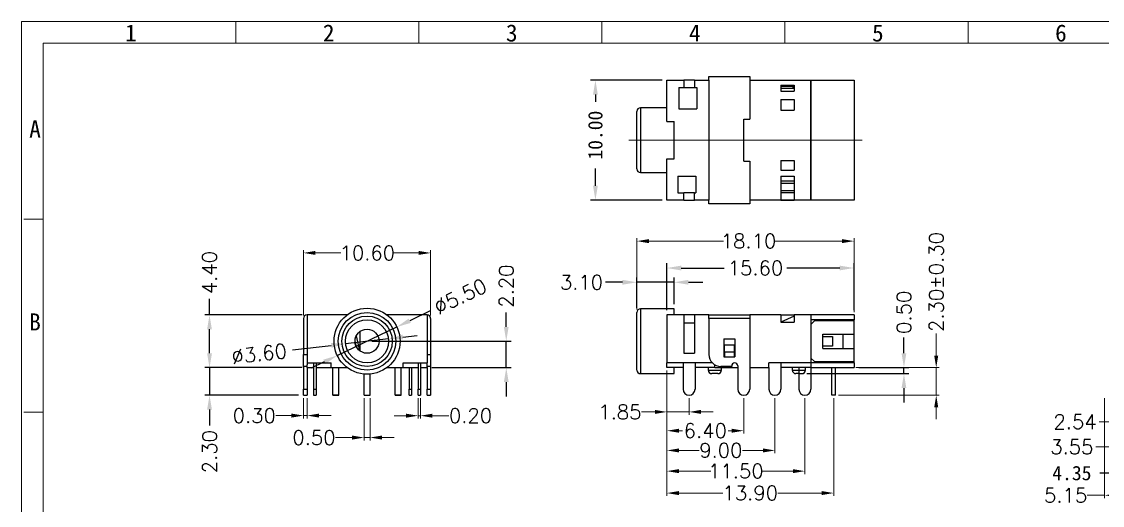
# Model space of a CAD drawing. Extents: x -6864 to 5467, y -424 to 2869.
# Drawn here: x 851.2 to 941.3, y -32.3 to 8.1 of the extents above; entities that cross this region are included whole.
import ezdxf

# ---------------------------------------------------------------- set-up
doc = ezdxf.new("R2010")
doc.units = 0
doc.header["$MEASUREMENT"] = 0
doc.linetypes.add('CENTERX2', pattern=[101.6, 63.5, -12.7, 12.7, -12.7])
doc.layers.get('0').update_dxf_attribs({"linetype": 'CONTINUOUS'})
doc.layers.get('DEFPOINTS').update_dxf_attribs({"linetype": 'CONTINUOUS'})
for name, color, linetype, lineweight in [('CEN', 1, 'CENTERX2', 15), ('DIM', 7, 'CONTINUOUS', 13), ('fromat', 7, 'CONTINUOUS', 13)]:
    doc.layers.add(name, color=color, linetype=linetype, lineweight=lineweight)
doc.layers.add('UPPER', color=7, linetype='CONTINUOUS')
doc.styles.add('123456', font='txt.shx')
doc.styles.add('ROMAND', font='')
doc.styles.add('ROMANS', font='')
doc.styles.get("Standard").update_dxf_attribs({"font": 'txt.shx', "height": 1.3})
doc.styles.get('ROMAND').set_extended_font_data('DFKai-SB')
doc.styles.get('ROMANS').set_extended_font_data('DFKai-SB')
doc.dimstyles.get("Standard").update_dxf_attribs({"dimtxt": 0.18, "dimasz": 0.18, "dimexe": 0.18, "dimexo": 0.0625, "dimgap": 0.09, "dimtad": 0, "dimtih": 1, "dimtoh": 1, "dimdec": 4, "dimzin": 0, "dimdsep": 46, "dimtxsty": 'Standard', "dimcen": 0.09, "dimadec": 0, "dimazin": 0, "dimtfac": 1, "dimtdec": 4, "dimtofl": 0, "dimtmove": 0, "dimatfit": 3, "dimfxl": 0, "dimtolj": 1, "dimtzin": 0, "dimarcsym": 0})

# ---------------------------------------------------------------- blocks, each defined once
blk = doc.blocks.new('*D151')
at = {"layer": 'DEFPOINTS', "color": 0}
for p in [(944.075, -23.092), (946.615, -23.092), (944.075, -25.31)]:
    blk.add_point(p, dxfattribs=at)
at = {"layer": 'DIM', "lineweight": 15}
for p, q in [((944.075, -23.332), (944.075, -25.55)), ((946.615, -23.332), (946.615, -25.55))]:
    blk.add_line(p, q, dxfattribs=at)
at = {"layer": 'DIM', "lineweight": 13}
for p, q in [((944.075, -25.31), (940.997, -25.31)), ((945.615, -25.31), (945.075, -25.31))]:
    blk.add_line(p, q, dxfattribs=at)
at = {"layer": 'DIM'}
for points in [[(945.075, -25.143), (945.075, -25.476), (944.075, -25.31)], [(945.615, -25.143), (945.615, -25.476), (946.615, -25.31)]]:
    blk.add_solid(points, dxfattribs=at)
at = {"layer": 'DIM', "insert": (938.997, -25.31), "char_height": 1.2, "attachment_point": 5, "style": '123456'}
blk.add_mtext('\\A1;2.54', dxfattribs=at)
blk = doc.blocks.new('*D152')
at = {"layer": 'DEFPOINTS', "color": 0}
for p in [(943.065, -23.092), (946.615, -23.092), (943.065, -27.396)]:
    blk.add_point(p, dxfattribs=at)
at = {"layer": 'DIM', "lineweight": 15}
for p, q in [((943.065, -23.332), (943.065, -27.636)), ((946.615, -23.332), (946.615, -27.636))]:
    blk.add_line(p, q, dxfattribs=at)
at = {"layer": 'DIM', "lineweight": 13}
for p, q in [((943.065, -27.396), (940.734, -27.396)), ((945.615, -27.396), (944.065, -27.396))]:
    blk.add_line(p, q, dxfattribs=at)
at = {"layer": 'DIM'}
for points in [[(944.065, -27.23), (944.065, -27.563), (943.065, -27.396)], [(945.615, -27.23), (945.615, -27.563), (946.615, -27.396)]]:
    blk.add_solid(points, dxfattribs=at)
at = {"layer": 'DIM', "insert": (938.734, -27.396), "char_height": 1.2, "attachment_point": 5, "style": '123456'}
blk.add_mtext('\\A1;3.55', dxfattribs=at)
blk = doc.blocks.new('*D153')
at = {"layer": 'DEFPOINTS', "color": 0}
for p in [(941.465, -23.092), (946.615, -23.092), (941.465, -31.435)]:
    blk.add_point(p, dxfattribs=at)
at = {"layer": 'DIM', "lineweight": 15}
for p, q in [((941.465, -23.332), (941.465, -31.675)), ((946.615, -23.332), (946.615, -31.675))]:
    blk.add_line(p, q, dxfattribs=at)
at = {"layer": 'DIM', "lineweight": 13}
for p, q in [((941.465, -31.435), (940.014, -31.435)), ((945.615, -31.435), (942.465, -31.435))]:
    blk.add_line(p, q, dxfattribs=at)
at = {"layer": 'DIM'}
for points in [[(942.465, -31.268), (942.465, -31.602), (941.465, -31.435)], [(945.615, -31.268), (945.615, -31.602), (946.615, -31.435)]]:
    blk.add_solid(points, dxfattribs=at)
at = {"layer": 'DIM', "insert": (938.214, -31.435), "char_height": 1.2, "attachment_point": 5, "style": '123456'}
blk.add_mtext('\\A1;5.15', dxfattribs=at)
blk = doc.blocks.new('*D156')
at = {"layer": 'DEFPOINTS', "color": 0}
for p in [(904.987, -20.792), (906.837, -23.092), (904.987, -24.483)]:
    blk.add_point(p, dxfattribs=at)
at = {"layer": 'DIM', "lineweight": 15}
for p, q in [((904.987, -21.032), (904.987, -24.723)), ((906.837, -23.332), (906.837, -24.723))]:
    blk.add_line(p, q, dxfattribs=at)
at = {"layer": 'DIM', "lineweight": 13}
for p, q in [((903.987, -24.483), (902.872, -24.483)), ((906.837, -24.483), (904.987, -24.483)), ((907.837, -24.483), (908.837, -24.483))]:
    blk.add_line(p, q, dxfattribs=at)
at = {"layer": 'DIM'}
for points in [[(903.987, -24.316), (903.987, -24.649), (904.987, -24.483)], [(907.837, -24.316), (907.837, -24.649), (906.837, -24.483)]]:
    blk.add_solid(points, dxfattribs=at)
at = {"layer": 'DIM', "insert": (901.072, -24.483), "char_height": 1.2, "attachment_point": 5, "style": '123456'}
blk.add_mtext('\\A1;1.85', dxfattribs=at)
blk = doc.blocks.new('*D157')
at = {"layer": 'DEFPOINTS', "color": 0}
for p in [(904.987, -20.792), (911.387, -23.092), (904.987, -26.052)]:
    blk.add_point(p, dxfattribs=at)
at = {"layer": 'DIM', "lineweight": 15}
for p, q in [((904.987, -21.032), (904.987, -26.292)), ((911.387, -23.332), (911.387, -26.292))]:
    blk.add_line(p, q, dxfattribs=at)
at = {"layer": 'DIM', "lineweight": 13}
for p, q in [((905.987, -26.052), (906.287, -26.052)), ((910.387, -26.052), (910.087, -26.052))]:
    blk.add_line(p, q, dxfattribs=at)
at = {"layer": 'DIM'}
for points in [[(905.987, -25.885), (905.987, -26.218), (904.987, -26.052)], [(910.387, -25.885), (910.387, -26.218), (911.387, -26.052)]]:
    blk.add_solid(points, dxfattribs=at)
at = {"layer": 'DIM', "insert": (908.187, -26.052), "char_height": 1.2, "attachment_point": 5, "style": '123456'}
blk.add_mtext('\\A1;6.40', dxfattribs=at)
blk = doc.blocks.new('*D158')
at = {"layer": 'DEFPOINTS', "color": 0}
for p in [(904.987, -20.792), (913.987, -23.092), (904.987, -27.697)]:
    blk.add_point(p, dxfattribs=at)
at = {"layer": 'DIM', "lineweight": 15}
for p, q in [((904.987, -21.032), (904.987, -27.937)), ((913.987, -23.332), (913.987, -27.937))]:
    blk.add_line(p, q, dxfattribs=at)
at = {"layer": 'DIM', "lineweight": 13}
for p, q in [((905.987, -27.697), (907.687, -27.697)), ((912.987, -27.697), (911.287, -27.697))]:
    blk.add_line(p, q, dxfattribs=at)
at = {"layer": 'DIM'}
for points in [[(905.987, -27.53), (905.987, -27.864), (904.987, -27.697)], [(912.987, -27.53), (912.987, -27.864), (913.987, -27.697)]]:
    blk.add_solid(points, dxfattribs=at)
at = {"layer": 'DIM', "insert": (909.487, -27.697), "char_height": 1.2, "attachment_point": 5, "style": '123456'}
blk.add_mtext('\\A1;9.00', dxfattribs=at)
blk = doc.blocks.new('*D159')
at = {"layer": 'DEFPOINTS', "color": 0}
for p in [(904.987, -20.792), (916.487, -23.092), (904.987, -29.422)]:
    blk.add_point(p, dxfattribs=at)
at = {"layer": 'DIM', "lineweight": 15}
for p, q in [((904.987, -21.032), (904.987, -29.662)), ((916.487, -23.332), (916.487, -29.662))]:
    blk.add_line(p, q, dxfattribs=at)
at = {"layer": 'DIM', "lineweight": 13}
for p, q in [((905.987, -29.422), (908.637, -29.422)), ((915.487, -29.422), (912.837, -29.422))]:
    blk.add_line(p, q, dxfattribs=at)
at = {"layer": 'DIM'}
for points in [[(905.987, -29.255), (905.987, -29.589), (904.987, -29.422)], [(915.487, -29.255), (915.487, -29.589), (916.487, -29.422)]]:
    blk.add_solid(points, dxfattribs=at)
at = {"layer": 'DIM', "insert": (910.737, -29.422), "char_height": 1.2, "attachment_point": 5, "style": '123456'}
blk.add_mtext('\\A1;11.50', dxfattribs=at)
blk = doc.blocks.new('*D160')
at = {"layer": 'DEFPOINTS', "color": 0}
for p in [(904.987, -20.792), (918.887, -23.092), (904.987, -31.252)]:
    blk.add_point(p, dxfattribs=at)
at = {"layer": 'DIM', "lineweight": 15}
for p, q in [((904.987, -21.032), (904.987, -31.492)), ((918.887, -23.332), (918.887, -31.492))]:
    blk.add_line(p, q, dxfattribs=at)
at = {"layer": 'DIM', "lineweight": 13}
for p, q in [((905.987, -31.252), (909.637, -31.252)), ((917.887, -31.252), (914.237, -31.252))]:
    blk.add_line(p, q, dxfattribs=at)
at = {"layer": 'DIM'}
for points in [[(905.987, -31.085), (905.987, -31.418), (904.987, -31.252)], [(917.887, -31.085), (917.887, -31.418), (918.887, -31.252)]]:
    blk.add_solid(points, dxfattribs=at)
at = {"layer": 'DIM', "insert": (911.937, -31.252), "char_height": 1.2, "attachment_point": 5, "style": '123456'}
blk.add_mtext('\\A1;13.90', dxfattribs=at)
blk = doc.blocks.new('*D161')
at = {"layer": 'DEFPOINTS', "color": 0}
for p in [(874.701, -23.092), (875.001, -23.092), (874.701, -24.79)]:
    blk.add_point(p, dxfattribs=at)
at = {"layer": 'DIM', "lineweight": 15}
for p, q in [((874.701, -23.332), (874.701, -25.03)), ((875.001, -23.332), (875.001, -25.03))]:
    blk.add_line(p, q, dxfattribs=at)
at = {"layer": 'DIM', "lineweight": 13}
for p, q in [((873.701, -24.79), (872.403, -24.79)), ((875.001, -24.79), (874.701, -24.79)), ((876.001, -24.79), (877.001, -24.79))]:
    blk.add_line(p, q, dxfattribs=at)
at = {"layer": 'DIM'}
for points in [[(873.701, -24.623), (873.701, -24.956), (874.701, -24.79)], [(876.001, -24.623), (876.001, -24.956), (875.001, -24.79)]]:
    blk.add_solid(points, dxfattribs=at)
at = {"layer": 'DIM', "insert": (870.603, -24.79), "char_height": 1.2, "attachment_point": 5, "style": '123456'}
blk.add_mtext('\\A1;0.30', dxfattribs=at)
blk = doc.blocks.new('*D162')
at = {"layer": 'DEFPOINTS', "color": 0}
for p in [(879.751, -23.092), (880.251, -23.092), (880.251, -26.624)]:
    blk.add_point(p, dxfattribs=at)
at = {"layer": 'DIM', "lineweight": 15}
for p, q in [((879.751, -23.332), (879.751, -26.864)), ((880.251, -23.332), (880.251, -26.864))]:
    blk.add_line(p, q, dxfattribs=at)
at = {"layer": 'DIM', "lineweight": 13}
for p, q in [((878.751, -26.624), (877.376, -26.624)), ((880.251, -26.624), (879.751, -26.624)), ((881.251, -26.624), (882.251, -26.624))]:
    blk.add_line(p, q, dxfattribs=at)
at = {"layer": 'DIM'}
for points in [[(878.751, -26.457), (878.751, -26.791), (879.751, -26.624)], [(881.251, -26.457), (881.251, -26.791), (880.251, -26.624)]]:
    blk.add_solid(points, dxfattribs=at)
at = {"layer": 'DIM', "insert": (875.576, -26.624), "char_height": 1.2, "attachment_point": 5, "style": '123456'}
blk.add_mtext('\\A1;0.50', dxfattribs=at)
blk = doc.blocks.new('*D163')
at = {"layer": 'DEFPOINTS', "color": 0}
for p in [(884.251, -23.092), (884.451, -23.092), (884.451, -24.799)]:
    blk.add_point(p, dxfattribs=at)
at = {"layer": 'DIM', "lineweight": 15}
for p, q in [((884.251, -23.332), (884.251, -25.039)), ((884.451, -23.332), (884.451, -25.039))]:
    blk.add_line(p, q, dxfattribs=at)
at = {"layer": 'DIM', "lineweight": 13}
for p, q in [((883.251, -24.799), (882.251, -24.799)), ((884.251, -24.799), (884.451, -24.799)), ((885.451, -24.799), (886.827, -24.799))]:
    blk.add_line(p, q, dxfattribs=at)
at = {"layer": 'DIM'}
for points in [[(883.251, -24.632), (883.251, -24.966), (884.251, -24.799)], [(885.451, -24.632), (885.451, -24.966), (884.451, -24.799)]]:
    blk.add_solid(points, dxfattribs=at)
at = {"layer": 'DIM', "insert": (888.627, -24.799), "char_height": 1.2, "attachment_point": 5, "style": '123456'}
blk.add_mtext('\\A1;0.20', dxfattribs=at)
blk = doc.blocks.new('*D164')
at = {"layer": 'DEFPOINTS', "color": 0}
for p in [(874.701, -11.225), (874.701, -16.692), (885.301, -16.692)]:
    blk.add_point(p, dxfattribs=at)
at = {"layer": 'DIM', "lineweight": 15}
for p, q in [((874.701, -16.452), (874.701, -10.985)), ((885.301, -16.452), (885.301, -10.985))]:
    blk.add_line(p, q, dxfattribs=at)
at = {"layer": 'DIM', "lineweight": 13}
for p, q in [((875.701, -11.225), (877.828, -11.225)), ((884.301, -11.225), (882.228, -11.225))]:
    blk.add_line(p, q, dxfattribs=at)
at = {"layer": 'DIM'}
for points in [[(875.701, -11.058), (875.701, -11.391), (874.701, -11.225)], [(884.301, -11.058), (884.301, -11.391), (885.301, -11.225)]]:
    blk.add_solid(points, dxfattribs=at)
at = {"layer": 'DIM', "insert": (880.028, -11.225), "char_height": 1.2, "attachment_point": 5, "style": '123456'}
blk.add_mtext('\\A1;10.60', dxfattribs=at)
blk = doc.blocks.new('*D165')
at = {"layer": 'DEFPOINTS', "color": 0}
for p in [(920.587, -10.24), (902.487, -16.192), (920.587, -16.392)]:
    blk.add_point(p, dxfattribs=at)
at = {"layer": 'DIM', "lineweight": 15}
for p, q in [((902.487, -15.952), (902.487, -10)), ((920.587, -16.152), (920.587, -10))]:
    blk.add_line(p, q, dxfattribs=at)
at = {"layer": 'DIM', "lineweight": 13}
for p, q in [((903.487, -10.24), (909.695, -10.24)), ((919.587, -10.24), (913.895, -10.24))]:
    blk.add_line(p, q, dxfattribs=at)
at = {"layer": 'DIM'}
for points in [[(903.487, -10.073), (903.487, -10.407), (902.487, -10.24)], [(919.587, -10.073), (919.587, -10.407), (920.587, -10.24)]]:
    blk.add_solid(points, dxfattribs=at)
at = {"layer": 'DIM', "insert": (911.795, -10.24), "char_height": 1.2, "attachment_point": 5, "style": '123456'}
blk.add_mtext('\\A1;18.10', dxfattribs=at)
blk = doc.blocks.new('*D166')
at = {"layer": 'DEFPOINTS', "color": 0}
for p in [(920.487, -20.792, 69.988), (927.432, -20.792), (919.037, -23.092, 69.988)]:
    blk.add_point(p, dxfattribs=at)
at = {"layer": 'DIM', "lineweight": 13}
for p, q in [((927.432, -19.792), (927.432, -17.952)), ((927.432, -23.092), (927.432, -20.792)), ((927.432, -24.092), (927.432, -25.092))]:
    blk.add_line(p, q, dxfattribs=at)
at = {"layer": 'DIM', "lineweight": 15}
for p, q in [((920.727, -20.792), (927.672, -20.792)), ((919.277, -23.092), (927.672, -23.092))]:
    blk.add_line(p, q, dxfattribs=at)
at = {"layer": 'DIM'}
for points in [[(927.265, -19.792), (927.598, -19.792), (927.432, -20.792)], [(927.265, -24.092), (927.598, -24.092), (927.432, -23.092)]]:
    blk.add_solid(points, dxfattribs=at)
at = {"layer": 'DIM', "insert": (927.432, -13.652), "char_height": 1.2, "attachment_point": 5, "rotation": 90, "style": '123456'}
blk.add_mtext('\\A1;2.30%%P0.30', dxfattribs=at)
blk = doc.blocks.new('*D167')
at = {"layer": 'DEFPOINTS', "color": 0}
for p in [(878.214, -18.8), (881.789, -18.384)]:
    blk.add_point(p, dxfattribs=at)
at = {"layer": 'DIM', "lineweight": -2}
for p, q in [((881.789, -18.384), (878.214, -18.8)), ((882.981, -18.245), (884.173, -18.106)), ((873.792, -19.316), (877.022, -18.939))]:
    blk.add_line(p, q, dxfattribs=at)
at = {"layer": 'DIM'}
for points in [[(876.998, -18.741), (877.045, -19.138), (878.214, -18.8)], [(882.958, -18.046), (883.004, -18.443), (881.789, -18.384)]]:
    blk.add_solid(points, dxfattribs=at)
at = {"layer": 'DIM', "insert": (871.011, -19.64), "char_height": 1.2, "attachment_point": 5, "rotation": 6.64841, "style": '123456'}
blk.add_mtext('\\A1;∅3.60', dxfattribs=at)
blk = doc.blocks.new('*D168')
at = {"layer": 'DEFPOINTS', "color": 0}
for p in [(882.48, -17.4), (877.523, -19.784)]:
    blk.add_point(p, dxfattribs=at)
at = {"layer": 'DIM', "lineweight": -2}
for p, q in [((885.251, -16.067), (883.561, -16.88)), ((877.523, -19.784), (882.48, -17.4)), ((876.442, -20.304), (875.36, -20.824))]:
    blk.add_line(p, q, dxfattribs=at)
at = {"layer": 'DIM'}
for points in [[(883.474, -16.699), (883.648, -17.06), (882.48, -17.4)], [(876.355, -20.124), (876.529, -20.484), (877.523, -19.784)]]:
    blk.add_solid(points, dxfattribs=at)
at = {"layer": 'DIM', "insert": (887.775, -14.853), "char_height": 1.2, "attachment_point": 5, "rotation": 25.68919, "style": '123456'}
blk.add_mtext('\\A1;∅5.50', dxfattribs=at)
blk = doc.blocks.new('*D169')
at = {"layer": 'DEFPOINTS', "color": 0}
for p in [(866.875, -16.392), (875.001, -16.392), (875.001, -20.792)]:
    blk.add_point(p, dxfattribs=at)
at = {"layer": 'DIM', "lineweight": -2}
for p, q in [((866.875, -16.392), (866.875, -15.063)), ((874.601, -16.392), (866.475, -16.392)), ((866.875, -19.592), (866.875, -17.592)), ((874.601, -20.792), (866.475, -20.792))]:
    blk.add_line(p, q, dxfattribs=at)
at = {"layer": 'DIM'}
for points in [[(866.675, -17.592), (867.075, -17.592), (866.875, -16.392)], [(866.675, -19.592), (867.075, -19.592), (866.875, -20.792)]]:
    blk.add_solid(points, dxfattribs=at)
at = {"layer": 'DIM', "insert": (866.875, -12.863), "char_height": 1.2, "attachment_point": 5, "rotation": 90, "style": '123456'}
blk.add_mtext('\\A1;4.40', dxfattribs=at)
blk = doc.blocks.new('*D170')
at = {"layer": 'DEFPOINTS', "color": 0}
for p in [(875.001, -20.792), (866.878, -23.092), (874.701, -23.092)]:
    blk.add_point(p, dxfattribs=at)
at = {"layer": 'DIM', "lineweight": -2}
for p, q in [((866.878, -19.592), (866.878, -18.392)), ((874.601, -20.792), (866.478, -20.792)), ((866.878, -20.792), (866.878, -23.092)), ((874.301, -23.092), (866.478, -23.092)), ((866.878, -24.292), (866.878, -25.604))]:
    blk.add_line(p, q, dxfattribs=at)
at = {"layer": 'DIM'}
for points in [[(866.678, -19.592), (867.078, -19.592), (866.878, -20.792)], [(866.678, -24.292), (867.078, -24.292), (866.878, -23.092)]]:
    blk.add_solid(points, dxfattribs=at)
at = {"layer": 'DIM', "insert": (866.878, -27.804), "char_height": 1.2, "attachment_point": 5, "rotation": 90, "style": '123456'}
blk.add_mtext('\\A1;2.30', dxfattribs=at)
blk = doc.blocks.new('*D171')
at = {"layer": 'DEFPOINTS', "color": 0}
for p in [(902.487, -13.673), (902.487, -16.192), (905.587, -15.892)]:
    blk.add_point(p, dxfattribs=at)
at = {"layer": 'DIM', "lineweight": -2}
for p, q in [((902.487, -15.792), (902.487, -13.273)), ((905.587, -15.492), (905.587, -13.273)), ((901.287, -13.673), (899.872, -13.673)), ((905.587, -13.673), (902.487, -13.673)), ((906.787, -13.673), (907.987, -13.673))]:
    blk.add_line(p, q, dxfattribs=at)
at = {"layer": 'DIM'}
for points in [[(901.287, -13.473), (901.287, -13.873), (902.487, -13.673)], [(906.787, -13.473), (906.787, -13.873), (905.587, -13.673)]]:
    blk.add_solid(points, dxfattribs=at)
at = {"layer": 'DIM', "insert": (897.872, -13.673), "char_height": 1.2, "attachment_point": 5, "style": '123456'}
blk.add_mtext('\\A1;3.10', dxfattribs=at)
blk = doc.blocks.new('*D131')
at = {"layer": 'DEFPOINTS', "color": 0}
for p in [(880.001, -18.592), (885.001, -20.792), (891.603, -20.792)]:
    blk.add_point(p, dxfattribs=at)
at = {"layer": 'DIM', "lineweight": -2}
for p, q in [((891.603, -17.392), (891.603, -16.192)), ((880.401, -18.592), (892.003, -18.592)), ((891.603, -20.792), (891.603, -18.592)), ((885.401, -20.792), (892.003, -20.792)), ((891.603, -21.992), (891.603, -23.192))]:
    blk.add_line(p, q, dxfattribs=at)
at = {"layer": 'DIM'}
for points in [[(891.403, -17.392), (891.803, -17.392), (891.603, -18.592)], [(891.403, -21.992), (891.803, -21.992), (891.603, -20.792)]]:
    blk.add_solid(points, dxfattribs=at)
at = {"layer": 'DIM', "insert": (891.603, -13.992), "char_height": 1.2, "attachment_point": 5, "rotation": 90, "style": '123456'}
blk.add_mtext('\\A1;2.20', dxfattribs=at)
blk = doc.blocks.new('*D132')
at = {"layer": 'DEFPOINTS', "color": 0}
for p in [(916.237, -21.292), (920.587, -20.792), (924.742, -20.792)]:
    blk.add_point(p, dxfattribs=at)
at = {"layer": 'DIM', "lineweight": -2}
for p, q in [((924.742, -19.592), (924.742, -18.276)), ((916.637, -21.292), (925.142, -21.292)), ((920.987, -20.792), (925.142, -20.792)), ((924.742, -21.292), (924.742, -20.792)), ((924.742, -22.492), (924.742, -23.692))]:
    blk.add_line(p, q, dxfattribs=at)
at = {"layer": 'DIM'}
for points in [[(924.542, -19.592), (924.942, -19.592), (924.742, -20.792)], [(924.542, -22.492), (924.942, -22.492), (924.742, -21.292)]]:
    blk.add_solid(points, dxfattribs=at)
at = {"layer": 'DIM', "insert": (924.742, -16.176), "char_height": 1.2, "attachment_point": 5, "rotation": 90, "style": '123456'}
blk.add_mtext('\\A1;0.50', dxfattribs=at)
blk = doc.blocks.new('*D133')
at = {"layer": 'DEFPOINTS', "color": 0}
for p in [(904.987, -12.483), (904.987, -16.392), (920.587, -16.392)]:
    blk.add_point(p, dxfattribs=at)
at = {"layer": 'DIM', "lineweight": -2}
for p, q in [((904.987, -15.992), (904.987, -12.083)), ((906.187, -12.483), (909.771, -12.483)), ((919.387, -12.483), (914.971, -12.483)), ((920.587, -15.992), (920.587, -12.083))]:
    blk.add_line(p, q, dxfattribs=at)
at = {"layer": 'DIM'}
for points in [[(906.187, -12.283), (906.187, -12.683), (904.987, -12.483)], [(919.387, -12.283), (919.387, -12.683), (920.587, -12.483)]]:
    blk.add_solid(points, dxfattribs=at)
at = {"layer": 'DIM', "insert": (912.371, -12.483), "char_height": 1.2, "attachment_point": 5, "style": '123456'}
blk.add_mtext('\\A1;15.60', dxfattribs=at)
blk = doc.blocks.new('*D135')
at = {"layer": 'DEFPOINTS', "color": 0}
for p in [(942.265, -23.092), (946.615, -23.092), (942.265, -29.591)]:
    blk.add_point(p, dxfattribs=at)
at = {"layer": 'DIM', "lineweight": -2}
for p, q in [((942.265, -23.492), (942.265, -29.991)), ((946.615, -23.492), (946.615, -29.991)), ((942.265, -29.591), (941.065, -29.591)), ((945.415, -29.591), (943.465, -29.591))]:
    blk.add_line(p, q, dxfattribs=at)
at = {"layer": 'DIM'}
for points in [[(943.465, -29.391), (943.465, -29.791), (942.265, -29.591)], [(945.415, -29.391), (945.415, -29.791), (946.615, -29.591)]]:
    blk.add_solid(points, dxfattribs=at)
at = {"layer": 'DIM', "insert": (938.737, -29.591), "char_height": 1.2, "attachment_point": 5, "style": 'ROMAND'}
blk.add_mtext('\\A1;4.35', dxfattribs=at)
blk = doc.blocks.new('*D136')
at = {"layer": 'DEFPOINTS', "color": 0}
for p in [(904.991, 3.178), (899.031, -6.822), (904.991, -6.822)]:
    blk.add_point(p, dxfattribs=at)
at = {"layer": 'DIM', "lineweight": -2}
for p, q in [((904.591, 3.178), (898.631, 3.178)), ((899.031, 1.978), (899.031, 1.383)), ((899.031, -5.622), (899.031, -4.188)), ((904.591, -6.822), (898.631, -6.822))]:
    blk.add_line(p, q, dxfattribs=at)
at = {"layer": 'DIM'}
for points in [[(898.831, 1.978), (899.231, 1.978), (899.031, 3.178)], [(898.831, -5.622), (899.231, -5.622), (899.031, -6.822)]]:
    blk.add_solid(points, dxfattribs=at)
at = {"layer": 'DIM', "insert": (899.031, -1.402), "char_height": 1.2, "attachment_point": 5, "rotation": 90, "style": 'ROMAND'}
blk.add_mtext('\\A1;10.00', dxfattribs=at)

msp = doc.modelspace()

# ---------------------------------------------------------------- linework, layer by layer
at = {"linetype": 'Continuous'}
for p, q in [((904.991, -0.256), (904.991, 3.178)), ((904.991, 3.178), (906.391, 3.178)), ((906.391, 3.178), (906.391, 2.578)), ((907.291, 3.178), (906.391, 3.178)), ((907.291, 3.178), (907.291, 2.578)), ((907.291, 3.178), (908.491, 3.178)), ((908.491, 3.178), (908.491, 3.478)), ((908.491, 3.478), (911.891, 3.478)), ((908.491, 3.178), (908.491, -6.822)), ((908.491, 3.178), (908.491, -6.822)), ((911.891, 3.478), (911.891, 3.178)), ((911.891, 3.178), (911.891, -0.072)), ((911.891, 3.178), (911.891, -0.072)), ((911.891, 3.178), (920.591, 3.178)), ((914.491, 2.778), (914.491, 2.278)), ((914.491, 2.778), (915.591, 2.778)), ((915.591, 2.778), (915.591, 2.278)), ((916.991, 3.178), (916.991, -6.822)), ((916.991, -6.772), (916.991, 3.128)), ((920.591, 3.178), (920.591, -6.822)), ((905.991, 2.578), (906.391, 2.578)), ((905.991, 2.578), (905.991, 0.778)), ((906.391, 2.578), (907.291, 2.578)), ((907.291, 2.578), (907.491, 2.578)), ((907.491, 2.578), (907.491, 0.778)), ((914.491, 2.678), (915.491, 2.678)), ((915.491, 2.478), (914.491, 2.478)), ((914.491, 2.278), (915.591, 2.278)), ((915.491, 2.678), (915.491, 2.478)), ((915.491, 2.678), (915.591, 2.678)), ((915.591, 2.478), (915.491, 2.478)), ((914.491, 1.578), (914.491, 0.678)), ((914.491, 1.578), (915.591, 1.578)), ((915.591, 1.578), (915.591, 0.678)), ((902.491, -1.822), (902.491, 0.578)), ((904.991, 0.878), (902.791, 0.878)), ((902.791, 0.878), (902.791, -4.522)), ((905.991, 0.778), (907.491, 0.778)), ((914.491, 0.678), (915.591, 0.678)), ((904.991, -0.256), (905.591, -0.256)), ((905.591, -3.387), (905.591, -0.256)), ((911.391, -0.072), (911.891, -0.072)), ((911.391, -3.572), (911.391, -0.072)), ((911.391, -0.072), (911.891, -0.072)), ((911.391, -3.572), (911.391, -0.072)), ((902.491, -4.222), (902.491, -1.822)), ((904.991, -6.822), (904.991, -3.387)), ((904.991, -3.387), (905.591, -3.387)), ((911.391, -3.572), (911.891, -3.572)), ((911.391, -3.572), (911.891, -3.572)), ((911.891, -3.572), (911.891, -6.822)), ((911.891, -3.572), (911.891, -6.822)), ((914.491, -3.522), (914.491, -4.322)), ((914.491, -3.522), (915.591, -3.522)), ((915.591, -3.522), (915.591, -4.322)), ((914.491, -4.322), (915.591, -4.322)), ((902.791, -4.522), (904.991, -4.522)), ((905.891, -4.822), (905.891, -6.222)), ((905.891, -4.822), (907.391, -4.822)), ((907.391, -4.822), (907.391, -6.222)), ((914.491, -4.822), (914.491, -6.822)), ((914.491, -4.822), (915.591, -4.822)), ((914.491, -5.222), (915.591, -5.222)), ((915.591, -4.822), (915.591, -6.822)), ((905.891, -6.222), (906.391, -6.222)), ((906.391, -6.822), (906.391, -6.222)), ((907.291, -6.222), (906.391, -6.222)), ((907.291, -6.822), (907.291, -6.222)), ((907.291, -6.222), (907.391, -6.222)), ((915.591, -5.422), (914.491, -5.422)), ((914.491, -6.022), (915.591, -6.022)), ((915.591, -6.222), (914.491, -6.222)), ((906.391, -6.822), (904.991, -6.822)), ((906.391, -6.822), (907.291, -6.822)), ((908.491, -6.822), (907.291, -6.822)), ((908.491, -7.122), (908.491, -6.822)), ((911.891, -7.122), (908.491, -7.122)), ((911.891, -6.822), (911.891, -7.122)), ((914.491, -6.822), (911.891, -6.822)), ((920.591, -6.822), (914.491, -6.822)), ((914.491, -6.822), (915.591, -6.822))]:
    msp.add_line(p, q, dxfattribs=at)
for radius in [2.75, 1.8]:
    msp.add_circle((880.001, -18.592), radius)
for centre, start, end in [((902.791, 0.578), 90, 180), ((902.791, -4.222), 180, 270)]:
    msp.add_arc(centre, 0.3, start, end, dxfattribs=at)
at = {"layer": 'CEN'}
msp.add_line((901.826, -1.822), (921.266, -1.822), dxfattribs=at)
at = {"layer": 'fromat', "linetype": 'Continuous'}
for p, q in [((869.069, 6.266), (869.069, 8.067)), ((884.323, 6.266), (884.323, 8.067)), ((899.577, 6.266), (899.577, 8.067)), ((914.83, 6.266), (914.83, 8.067)), ((988.546, 6.266), (853.019, 6.266)), ((853.019, 6.266), (853.019, -88.508)), ((853.019, -8.403), (851.408, -8.403)), ((853.019, -24.494), (851.408, -24.494))]:
    msp.add_line(p, q, dxfattribs=at)
at = {"layer": 'fromat'}
msp.add_line((930.084, 6.266), (930.084, 8.067), dxfattribs=at)
at = {"layer": 'fromat', "linetype": 'Continuous'}
msp.add_lwpolyline([(990.347, -90.309), (990.347, 8.067), (851.218, 8.067), (851.218, -90.309)], close=True, dxfattribs=at)
at = {"layer": 'UPPER', "color": 7}
for p, q in [((902.487, -20.992), (902.487, -16.192)), ((902.487, -16.192), (902.487, -16.192)), ((902.787, -15.892), (902.787, -21.292)), ((905.587, -15.892), (902.787, -15.892)), ((905.587, -16.392), (905.587, -15.892)), ((874.701, -16.692), (874.701, -19.692)), ((878.436, -16.392), (875.001, -16.392)), ((875.001, -16.392), (875.001, -20.392)), ((885.001, -16.392), (881.567, -16.392)), ((885.001, -16.392), (885.001, -20.392)), ((885.301, -16.692), (885.301, -19.692)), ((904.987, -16.392), (904.987, -20.392)), ((906.387, -16.392), (904.987, -16.392)), ((907.287, -16.392), (906.387, -16.392)), ((906.387, -16.392), (906.387, -19.592)), ((907.287, -17.092), (906.387, -17.092)), ((907.287, -16.392), (907.287, -19.592)), ((908.487, -16.392), (907.287, -16.392)), ((908.487, -16.692), (908.487, -16.392)), ((908.487, -16.392), (911.887, -16.392)), ((908.487, -16.692), (908.487, -19.692)), ((911.887, -16.692), (908.487, -16.692)), ((911.887, -16.392), (911.887, -16.692)), ((914.487, -16.392), (911.887, -16.392)), ((911.887, -16.692), (911.887, -22.592)), ((914.487, -16.392), (914.487, -16.992)), ((914.487, -16.392), (915.587, -16.392)), ((915.587, -16.492), (914.487, -16.992)), ((914.487, -16.992), (915.587, -16.992)), ((916.987, -16.392), (915.587, -16.392)), ((915.587, -16.392), (915.587, -16.992)), ((916.987, -16.392), (916.987, -20.392)), ((920.587, -16.392), (916.987, -16.392)), ((920.587, -16.792), (916.987, -16.792)), ((917.287, -16.892), (916.987, -17.192)), ((920.587, -16.892), (917.287, -16.892)), ((920.587, -16.392), (920.587, -16.792)), ((920.587, -16.892), (920.587, -16.792)), ((920.587, -17.992), (920.587, -16.892)), ((879.401, -17.792), (879.401, -19.392)), ((917.987, -17.992), (920.587, -17.992)), ((917.987, -19.192), (917.987, -17.992)), ((919.687, -19.192), (919.687, -17.992)), ((920.587, -20.392), (920.587, -17.992)), ((920.587, -19.192), (920.587, -17.992)), ((879.12, -19.065), (879.002, -18.555)), ((879.401, -19.392), (879.111, -18.138)), ((909.737, -18.392), (909.737, -19.892)), ((909.737, -18.392), (910.637, -18.392)), ((909.787, -19.492), (909.787, -18.892)), ((909.787, -18.892), (910.587, -18.892)), ((910.587, -18.892), (910.587, -19.492)), ((910.637, -18.392), (910.637, -19.892)), ((917.987, -18.192), (918.787, -18.192)), ((918.787, -18.192), (918.787, -18.992)), ((874.701, -20.692), (874.701, -19.692)), ((874.701, -19.692), (875.001, -19.692)), ((885.001, -19.692), (885.301, -19.692)), ((885.301, -19.692), (885.301, -20.692)), ((906.387, -19.592), (907.287, -19.592)), ((909.787, -19.492), (909.787, -19.892)), ((910.587, -19.492), (909.787, -19.492)), ((910.587, -19.492), (910.587, -19.892)), ((918.787, -18.992), (917.987, -18.992)), ((917.987, -19.192), (920.587, -19.192)), ((874.701, -20.692), (874.701, -22.592)), ((875.001, -20.692), (874.701, -20.692)), ((875.001, -20.392), (877.001, -20.392)), ((875.001, -20.392), (875.001, -20.558)), ((875.001, -20.792), (875.001, -20.558)), ((875.551, -20.392), (875.551, -23.092)), ((875.751, -20.392), (875.751, -22.592)), ((877.001, -20.792), (877.001, -20.392)), ((883.001, -20.792), (883.001, -20.392)), ((883.001, -20.392), (885.001, -20.392)), ((884.251, -20.392), (884.251, -22.592)), ((884.451, -20.392), (884.451, -22.592)), ((885.001, -20.558), (885.001, -20.392)), ((885.001, -20.792), (885.001, -20.558)), ((885.301, -20.692), (885.001, -20.692)), ((885.301, -20.692), (885.301, -22.592)), ((904.987, -20.792), (904.987, -20.392)), ((908.772, -20.392), (904.987, -20.392)), ((906.337, -20.392), (906.337, -22.592)), ((907.337, -20.392), (907.337, -22.592)), ((908.987, -20.792), (908.987, -20.558)), ((910.387, -20.692), (909.487, -20.692)), ((909.737, -19.892), (910.637, -19.892)), ((909.787, -19.892), (910.587, -19.892)), ((910.387, -20.642), (910.387, -20.692)), ((910.887, -20.642), (910.887, -22.592)), ((913.487, -20.792), (913.487, -20.392)), ((916.987, -20.392), (913.487, -20.392)), ((914.487, -20.392), (914.487, -22.592)), ((916.987, -19.992), (917.287, -20.292)), ((920.587, -20.392), (916.987, -20.392)), ((916.987, -20.392), (916.987, -20.792)), ((917.287, -20.292), (920.587, -20.292)), ((920.587, -20.392), (920.587, -20.292)), ((920.587, -20.392), (920.587, -20.792)), ((875.001, -20.792), (875.551, -20.792)), ((875.001, -20.792), (875.001, -22.592)), ((875.751, -20.792), (877.001, -20.792)), ((877.001, -20.792), (878.351, -20.792)), ((877.151, -23.092), (877.151, -20.792)), ((877.151, -23.092), (877.151, -20.792)), ((877.651, -23.092), (877.651, -20.792)), ((877.651, -23.092), (877.651, -20.792)), ((879.751, -23.092), (879.751, -21.331)), ((880.251, -23.092), (880.251, -21.331)), ((881.651, -20.792), (883.001, -20.792)), ((882.351, -23.092), (882.351, -20.792)), ((882.351, -23.092), (882.351, -20.792)), ((882.851, -23.092), (882.851, -20.792)), ((882.851, -23.092), (882.851, -20.792)), ((883.001, -20.792), (884.251, -20.792)), ((883.501, -20.792), (883.501, -22.592)), ((883.701, -20.792), (883.701, -22.592)), ((884.451, -20.792), (885.001, -20.792)), ((885.001, -20.792), (885.001, -22.592)), ((902.787, -21.292), (905.587, -21.292)), ((906.337, -20.792), (904.987, -20.792)), ((905.587, -21.292), (905.587, -20.792)), ((908.987, -20.792), (907.337, -20.792)), ((908.437, -20.792), (908.437, -20.992)), ((908.437, -20.992), (908.987, -20.992)), ((909.237, -21.292), (908.737, -21.292)), ((908.987, -20.792), (910.887, -20.792)), ((908.987, -20.992), (909.537, -20.992)), ((909.537, -20.992), (909.537, -20.792)), ((911.887, -20.792), (913.487, -20.792)), ((913.487, -20.792), (913.487, -22.592)), ((916.987, -20.792), (914.487, -20.792)), ((915.437, -20.792), (915.437, -20.992)), ((915.437, -20.992), (915.987, -20.992)), ((915.987, -21.292), (915.737, -21.292)), ((915.987, -20.792), (915.987, -22.592)), ((915.987, -20.992), (916.537, -20.992)), ((916.987, -20.792), (920.587, -20.792)), ((916.987, -20.792), (916.987, -22.592)), ((918.737, -23.092), (918.737, -20.792)), ((918.737, -23.092), (918.737, -20.792)), ((919.037, -23.092), (919.037, -20.792)), ((919.037, -23.092), (919.037, -20.792)), ((919.037, -23.092), (919.037, -20.792)), ((874.701, -23.092), (874.701, -22.592)), ((874.701, -22.592), (875.001, -22.592)), ((874.701, -23.092), (875.001, -23.092)), ((875.001, -22.592), (875.001, -23.092)), ((875.551, -22.592), (875.751, -22.592)), ((875.551, -23.092), (875.751, -23.092)), ((875.751, -22.592), (875.751, -23.092)), ((877.651, -23.092), (877.151, -23.092)), ((877.151, -23.092), (877.151, -23.092)), ((877.151, -23.092), (877.651, -23.092)), ((877.651, -23.092), (877.651, -23.092)), ((879.751, -23.092), (880.251, -23.092)), ((882.851, -23.092), (882.351, -23.092)), ((882.351, -23.092), (882.351, -23.092)), ((882.351, -23.092), (882.851, -23.092)), ((882.851, -23.092), (882.851, -23.092)), ((883.501, -22.592), (883.701, -22.592)), ((883.501, -23.092), (883.501, -22.592)), ((883.501, -23.092), (883.701, -23.092)), ((883.701, -22.592), (883.701, -23.092)), ((884.251, -22.592), (884.451, -22.592)), ((884.251, -23.092), (884.251, -22.592)), ((884.251, -23.092), (884.451, -23.092)), ((884.451, -22.592), (884.451, -23.092)), ((885.001, -23.092), (885.001, -22.592)), ((885.001, -22.592), (885.301, -22.592)), ((885.001, -23.092), (885.301, -23.092)), ((885.301, -22.592), (885.301, -23.092)), ((919.037, -23.092), (918.737, -23.092))]:
    msp.add_line(p, q, dxfattribs=at)
msp.add_lwpolyline([(915.987, -21.292), (916.237, -21.292, 0.414214), (916.537, -20.992), (916.537, -20.792)], format="xyb", dxfattribs=at)
for radius in [2.4, 2.1, 1]:
    msp.add_circle((880.001, -18.592), radius, dxfattribs=at)
for centre, radius, start, end in [((880.001, -18.592), 2.4, 270, 270), ((902.787, -16.192), 0.3, 90, 180), ((875.001, -16.692), 0.3, 90, 180), ((880.001, -18.592), 2.1, 270, 270), ((880.001, -18.592), 1.8, 270, 270), ((885.001, -16.692), 0.3, 0, 90), ((880.001, -18.592), 1, 90, 90), ((909.487, -19.692), 1, 180, 270), ((910.637, -20.642), 0.25, 0, 180), ((902.787, -20.992), 0.3, 180, 270), ((908.737, -20.992), 0.3, 180, 270), ((909.237, -20.992), 0.3, 270, 0), ((915.737, -20.992), 0.3, 180, 270), ((906.837, -22.592), 0.5, 180, 0), ((911.387, -22.592), 0.5, 180, 0), ((913.987, -22.592), 0.5, 180, 0), ((916.487, -22.592), 0.5, 180, 0)]:
    msp.add_arc(centre, radius, start, end, dxfattribs=at)

# ---------------------------------------------------------------- texts
at = {"layer": 'fromat', "linetype": 'Continuous', "char_height": 1.422, "width": 0.62571, "attachment_point": 1, "style": 'ROMANS'}
for s, insert in [('1', (859.835, 7.831)), ('2', (876.324, 7.831)), ('3', (891.578, 7.831)), ('4', (906.831, 7.831)), ('5', (922.085, 7.831)), ('A', (851.853, -0.179)), ('B', (851.853, -16.27))]:
    msp.add_mtext(s, dxfattribs=dict(at, insert=insert))
at = {"layer": 'fromat', "insert": (937.338, 7.831), "char_height": 1.422, "width": 0.62571, "attachment_point": 1, "style": 'ROMANS'}
msp.add_mtext('6', dxfattribs=at)

# ---------------------------------------------------------------- dimensions: what is measured, and where the dimension line sits
at = {"layer": 'DIM'}
for base, p1, p2, override, picture, middle in [((899.031, -6.822), (904.991, 3.178), (904.991, -6.822), {"dimtxt": 1.2, "dimasz": 1.2, "dimexe": 0.4, "dimexo": 0.4, "dimgap": 0.5, "dimtih": 0, "dimtoh": 0, "dimdec": 2, "dimtxsty": 'ROMAND', "dimclrd": 256, "dimclre": 256, "dimclrt": 256, "dimtdec": 2, "dimtofl": 1, "dimfxl": 1.25}, '*D136', (899.031, -1.402)), ((866.875, -16.392), (875.001, -20.792), (875.001, -16.392), {"dimtxt": 1.2, "dimasz": 1.2, "dimexe": 0.4, "dimexo": 0.4, "dimgap": 0.5, "dimtih": 0, "dimtoh": 0, "dimdec": 2, "dimtxsty": '123456', "dimclrd": 256, "dimclre": 256, "dimclrt": 256, "dimtdec": 2, "dimtofl": 1}, '*D169', (866.875, -12.863)), ((891.603, -20.792), (880.001, -18.592), (885.001, -20.792), {"dimtxt": 1.2, "dimasz": 1.2, "dimexe": 0.4, "dimexo": 0.4, "dimgap": 0.5, "dimtih": 0, "dimtoh": 0, "dimdec": 2, "dimtxsty": '123456', "dimclrd": 256, "dimclre": 256, "dimclrt": 256, "dimtdec": 2, "dimtofl": 1, "dimfxl": 1.25}, '*D131', (891.603, -13.992)), ((924.742, -20.792), (916.237, -21.292), (920.587, -20.792), {"dimtxt": 1.2, "dimasz": 1.2, "dimexe": 0.4, "dimexo": 0.4, "dimgap": 0.5, "dimtih": 0, "dimtoh": 0, "dimdec": 2, "dimtxsty": '123456', "dimclrd": 256, "dimclre": 256, "dimclrt": 256, "dimtdec": 2, "dimtofl": 1, "dimfxl": 1.25}, '*D132', (924.742, -16.176)), ((866.878, -23.092), (875.001, -20.792), (874.701, -23.092), {"dimtxt": 1.2, "dimasz": 1.2, "dimexe": 0.4, "dimexo": 0.4, "dimgap": 0.5, "dimtih": 0, "dimtoh": 0, "dimdec": 2, "dimtxsty": '123456', "dimclrd": 256, "dimclre": 256, "dimclrt": 256, "dimtdec": 2, "dimtofl": 1}, '*D170', (866.878, -27.804))]:
    dim = msp.add_linear_dim(base=base, p1=p1, p2=p2, angle=90, dimstyle='Standard', override=override, dxfattribs=at)
    dim.commit()
    dim.dimension.update_dxf_attribs({"geometry": picture, "text_midpoint": middle, "dimtype": 160})
for base, p1, p2, override, picture, middle in [((920.587, -10.24), (902.487, -16.192), (920.587, -16.392), {"dimscale": 0.4, "dimtxt": 3, "dimasz": 2.5, "dimexe": 0.6, "dimexo": 0.6, "dimgap": 0.5, "dimtih": 0, "dimtoh": 0, "dimdec": 2, "dimtxsty": '123456', "dimcen": -1, "dimclrd": 256, "dimclre": 256, "dimclrt": 256, "dimtdec": 2, "dimtofl": 1, "dimlwd": 13, "dimlwe": 15}, '*D165', (911.795, -10.24)), ((874.701, -11.225), (885.301, -16.692), (874.701, -16.692), {"dimscale": 0.4, "dimtxt": 3, "dimasz": 2.5, "dimexe": 0.6, "dimexo": 0.6, "dimgap": 0.5, "dimtih": 0, "dimtoh": 0, "dimdec": 2, "dimtxsty": '123456', "dimcen": -1, "dimclrd": 256, "dimclre": 256, "dimclrt": 256, "dimtdec": 2, "dimtofl": 1, "dimlwd": 13, "dimlwe": 15}, '*D164', (880.028, -11.225)), ((904.987, -12.483), (920.587, -16.392), (904.987, -16.392), {"dimtxt": 1.2, "dimasz": 1.2, "dimexe": 0.4, "dimexo": 0.4, "dimgap": 0.5, "dimtih": 0, "dimtoh": 0, "dimdec": 2, "dimtxsty": '123456', "dimclrd": 256, "dimclre": 256, "dimclrt": 256, "dimtdec": 2, "dimtofl": 1, "dimfxl": 1.25}, '*D133', (912.371, -12.483)), ((902.487, -13.673), (905.587, -15.892), (902.487, -16.192), {"dimtxt": 1.2, "dimasz": 1.2, "dimexe": 0.4, "dimexo": 0.4, "dimgap": 0.5, "dimtih": 0, "dimtoh": 0, "dimdec": 2, "dimtxsty": '123456', "dimclrd": 256, "dimclre": 256, "dimclrt": 256, "dimtdec": 2, "dimtofl": 1}, '*D171', (897.872, -13.673)), ((904.987, -24.483), (906.837, -23.092), (904.987, -20.792), {"dimscale": 0.4, "dimtxt": 3, "dimasz": 2.5, "dimexe": 0.6, "dimexo": 0.6, "dimgap": 0.5, "dimtih": 0, "dimtoh": 0, "dimdec": 2, "dimtxsty": '123456', "dimcen": -1, "dimclrd": 256, "dimclre": 256, "dimclrt": 256, "dimtdec": 2, "dimtofl": 1, "dimlwd": 13, "dimlwe": 15}, '*D156', (901.072, -24.483)), ((904.987, -26.052), (911.387, -23.092), (904.987, -20.792), {"dimscale": 0.4, "dimtxt": 3, "dimasz": 2.5, "dimexe": 0.6, "dimexo": 0.6, "dimgap": 0.5, "dimtih": 0, "dimtoh": 0, "dimdec": 2, "dimtxsty": '123456', "dimcen": -1, "dimclrd": 256, "dimclre": 256, "dimclrt": 256, "dimtdec": 2, "dimtofl": 1, "dimlwd": 13, "dimlwe": 15}, '*D157', (908.187, -26.052)), ((904.987, -27.697), (913.987, -23.092), (904.987, -20.792), {"dimscale": 0.4, "dimtxt": 3, "dimasz": 2.5, "dimexe": 0.6, "dimexo": 0.6, "dimgap": 0.5, "dimtih": 0, "dimtoh": 0, "dimdec": 2, "dimtxsty": '123456', "dimcen": -1, "dimclrd": 256, "dimclre": 256, "dimclrt": 256, "dimtdec": 2, "dimtofl": 1, "dimlwd": 13, "dimlwe": 15}, '*D158', (909.487, -27.697)), ((904.987, -29.422), (916.487, -23.092), (904.987, -20.792), {"dimscale": 0.4, "dimtxt": 3, "dimasz": 2.5, "dimexe": 0.6, "dimexo": 0.6, "dimgap": 0.5, "dimtih": 0, "dimtoh": 0, "dimdec": 2, "dimtxsty": '123456', "dimcen": -1, "dimclrd": 256, "dimclre": 256, "dimclrt": 256, "dimtdec": 2, "dimtofl": 1, "dimlwd": 13, "dimlwe": 15}, '*D159', (910.737, -29.422)), ((904.987, -31.252), (918.887, -23.092), (904.987, -20.792), {"dimscale": 0.4, "dimtxt": 3, "dimasz": 2.5, "dimexe": 0.6, "dimexo": 0.6, "dimgap": 0.5, "dimtih": 0, "dimtoh": 0, "dimdec": 2, "dimtxsty": '123456', "dimcen": -1, "dimclrd": 256, "dimclre": 256, "dimclrt": 256, "dimtdec": 2, "dimtofl": 1, "dimlwd": 13, "dimlwe": 15}, '*D160', (911.937, -31.252)), ((874.701, -24.79), (875.001, -23.092), (874.701, -23.092), {"dimscale": 0.4, "dimtxt": 3, "dimasz": 2.5, "dimexe": 0.6, "dimexo": 0.6, "dimgap": 0.5, "dimtih": 0, "dimtoh": 0, "dimdec": 2, "dimtxsty": '123456', "dimcen": -1, "dimclrd": 256, "dimclre": 256, "dimclrt": 256, "dimtdec": 2, "dimtofl": 1, "dimlwd": 13, "dimlwe": 15}, '*D161', (870.603, -24.79)), ((880.251, -26.624), (879.751, -23.092), (880.251, -23.092), {"dimscale": 0.4, "dimtxt": 3, "dimasz": 2.5, "dimexe": 0.6, "dimexo": 0.6, "dimgap": 0.5, "dimtih": 0, "dimtoh": 0, "dimdec": 2, "dimtxsty": '123456', "dimcen": -1, "dimclrd": 256, "dimclre": 256, "dimclrt": 256, "dimtdec": 2, "dimtofl": 1, "dimlwd": 13, "dimlwe": 15}, '*D162', (875.576, -26.624)), ((884.451, -24.799), (884.251, -23.092), (884.451, -23.092), {"dimscale": 0.4, "dimtxt": 3, "dimasz": 2.5, "dimexe": 0.6, "dimexo": 0.6, "dimgap": 0.5, "dimtih": 0, "dimtoh": 0, "dimdec": 2, "dimtxsty": '123456', "dimcen": -1, "dimclrd": 256, "dimclre": 256, "dimclrt": 256, "dimtdec": 2, "dimtofl": 1, "dimlwd": 13, "dimlwe": 15}, '*D163', (888.627, -24.799)), ((941.465, -31.435), (946.615, -23.092), (941.465, -23.092), {"dimscale": 0.4, "dimtxt": 3, "dimasz": 2.5, "dimexe": 0.6, "dimexo": 0.6, "dimgap": 0.5, "dimtih": 0, "dimtoh": 0, "dimdec": 2, "dimtxsty": '123456', "dimcen": -1, "dimclrd": 256, "dimclre": 256, "dimclrt": 256, "dimtdec": 2, "dimtofl": 1, "dimlwd": 13, "dimlwe": 15}, '*D153', (938.214, -31.435)), ((943.065, -27.396), (946.615, -23.092), (943.065, -23.092), {"dimscale": 0.4, "dimtxt": 3, "dimasz": 2.5, "dimexe": 0.6, "dimexo": 0.6, "dimgap": 0.5, "dimtih": 0, "dimtoh": 0, "dimdec": 2, "dimtxsty": '123456', "dimcen": -1, "dimclrd": 256, "dimclre": 256, "dimclrt": 256, "dimtdec": 2, "dimtofl": 1, "dimlwd": 13, "dimlwe": 15}, '*D152', (938.734, -27.396)), ((942.265, -29.591), (946.615, -23.092), (942.265, -23.092), {"dimtxt": 1.2, "dimasz": 1.2, "dimexe": 0.4, "dimexo": 0.4, "dimgap": 0.5, "dimtih": 0, "dimtoh": 0, "dimdec": 2, "dimtxsty": 'ROMAND', "dimclrd": 256, "dimclre": 256, "dimclrt": 256, "dimtdec": 2, "dimtofl": 1, "dimfxl": 1.25}, '*D135', (938.737, -29.591)), ((944.075, -25.31), (946.615, -23.092), (944.075, -23.092), {"dimscale": 0.4, "dimtxt": 3, "dimasz": 2.5, "dimexe": 0.6, "dimexo": 0.6, "dimgap": 0.5, "dimtih": 0, "dimtoh": 0, "dimdec": 2, "dimtxsty": '123456', "dimcen": -1, "dimclrd": 256, "dimclre": 256, "dimclrt": 256, "dimtdec": 2, "dimtofl": 1, "dimlwd": 13, "dimlwe": 15}, '*D151', (938.997, -25.31))]:
    dim = msp.add_linear_dim(base=base, p1=p1, p2=p2, dimstyle='Standard', override=override, dxfattribs=at)
    dim.commit()
    dim.dimension.update_dxf_attribs({"geometry": picture, "text_midpoint": middle, "dimtype": 160})
dim = msp.add_linear_dim(base=(927.432, -20.792, -69.988), p1=(919.037, -23.092), p2=(920.487, -20.792), angle=90, text='2.30%%P0.30', dimstyle='Standard', override={"dimscale": 0.4, "dimtxt": 3, "dimasz": 2.5, "dimexe": 0.6, "dimexo": 0.6, "dimgap": 0.5, "dimtih": 0, "dimtoh": 0, "dimdec": 2, "dimtxsty": '123456', "dimcen": -1, "dimclrd": 256, "dimclre": 256, "dimclrt": 256, "dimtdec": 2, "dimtofl": 1, "dimlwd": 13, "dimlwe": 15}, dxfattribs=at)
dim.commit()
dim.dimension.update_dxf_attribs({"geometry": '*D166', "text_midpoint": (927.432, -13.652, -69.988), "dimtype": 160})
for p1, p2, picture, middle in [((877.523, -19.784), (882.48, -17.4), '*D168', (887.775, -14.853)), ((881.789, -18.384), (878.214, -18.8), '*D167', (871.011, -19.64))]:
    dim = msp.add_diameter_dim_2p(p1=p1, p2=p2, dimstyle='Standard', override={"dimtxt": 1.2, "dimasz": 1.2, "dimexe": 0.4, "dimexo": 0.4, "dimgap": 0.5, "dimtih": 0, "dimtoh": 0, "dimdec": 2, "dimtxsty": '123456', "dimclrd": 256, "dimclre": 256, "dimclrt": 256, "dimtdec": 2, "dimtofl": 1}, dxfattribs=at)
    dim.commit()
    dim.dimension.update_dxf_attribs({"geometry": picture, "text_midpoint": middle, "dimtype": 163})

doc.saveas('drawing.dxf')
